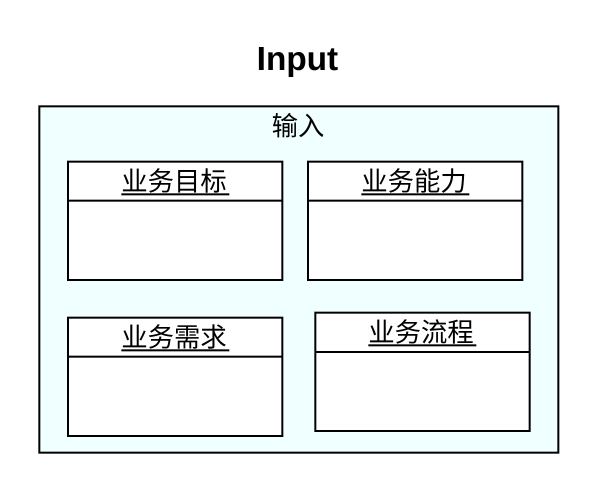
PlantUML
@startuml
title Input
hide circle
hide empty members
rectangle 输入 #F0FFFF {
  object 业务目标
  object 业务能力
  object 业务需求
  object 业务流程
}
@enduml
